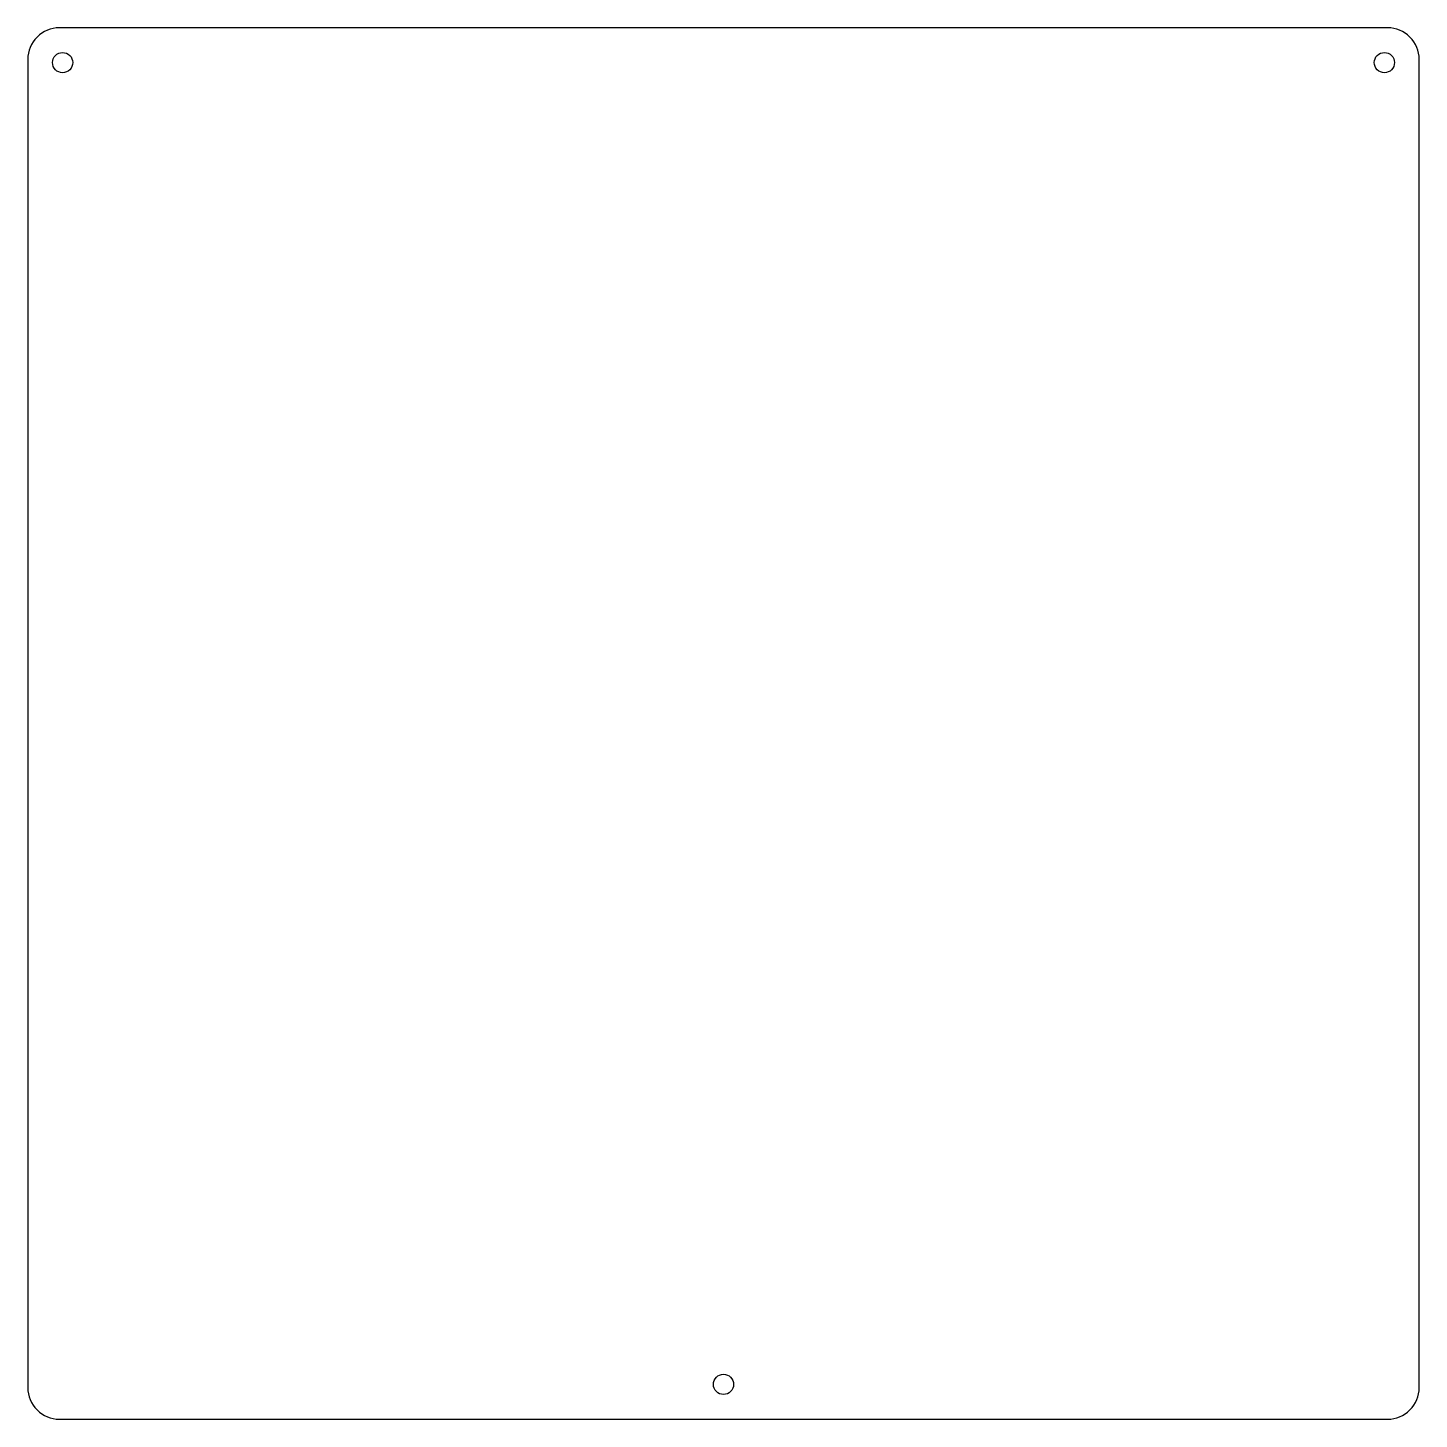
# Model space of a CAD drawing. Header units: millimetres. Extents: x -5 to 215, y -220 to 0.
import ezdxf

# ---------------------------------------------------------------- set-up
doc = ezdxf.new("R2010")
doc.units = ezdxf.units.MM

msp = doc.modelspace()

# ---------------------------------------------------------------- linework, layer by layer
msp.add_lwpolyline([(210, 0), (0, 0, 0.414214), (-5, -5), (-5, -215, 0.414214), (0, -220), (210, -220, 0.414214), (215, -215), (215, -5, 0.414214)], format="xyb", close=True)
for centre in [(0.5, -5.5), (209.5, -5.5), (105, -214.5)]:
    msp.add_circle(centre, 1.6)

doc.saveas('drawing.dxf')
